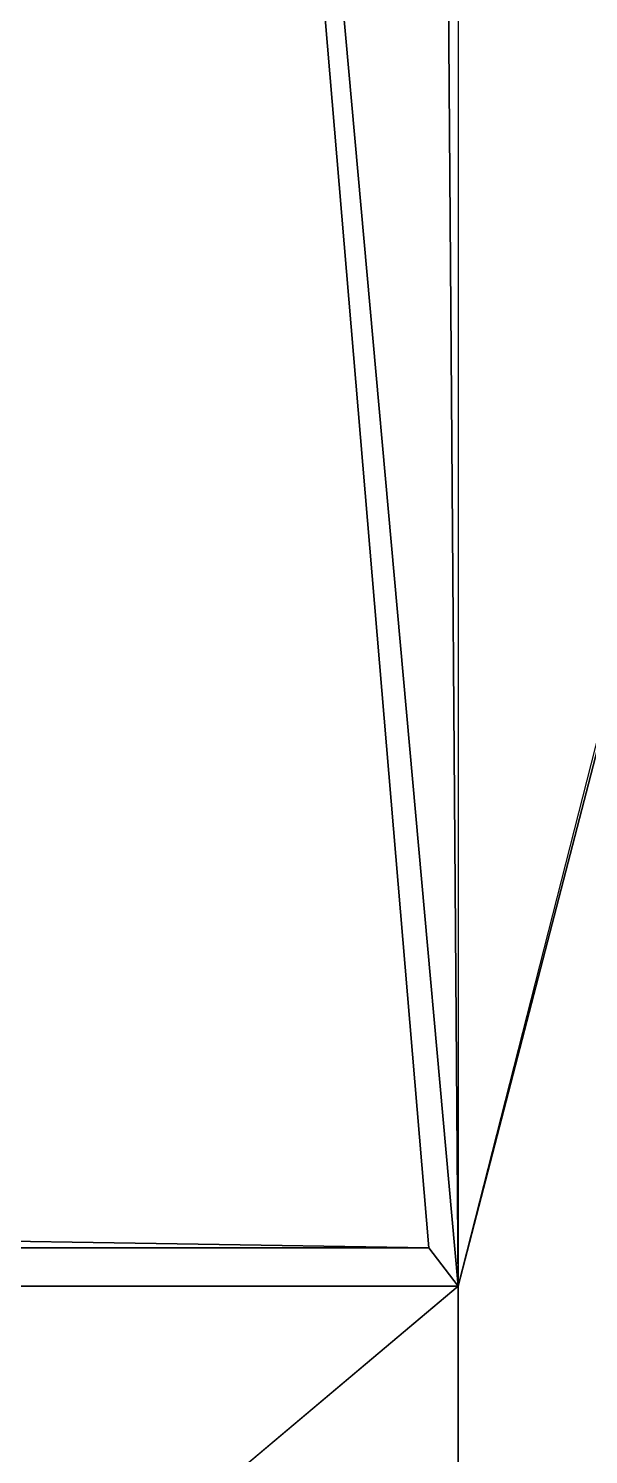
# Model space of a CAD drawing. Header units: millimetres. Extents: x -1.27 to 1.27, y -2.41 to 6.57.
# Drawn here: x 0.7132 to 0.9045, y -2.1575 to -1.67 of the extents above; entities that cross this region are included whole.
import ezdxf

# ---------------------------------------------------------------- set-up
doc = ezdxf.new("R2010")
doc.units = ezdxf.units.MM
doc.layers.add('fenders', color=6, linetype='Continuous')

msp = doc.modelspace()

# ---------------------------------------------------------------- linework, layer by layer
for points in [[(0.86, -2.1, 1.17), (0.67, -2.26, 0.38), (0.67, 1.83, 0.38), (0.82633, 2.37, 1.03)], [(0.86, -2.1, 1.17), (0.86, -2.1, 1.17), (0.82633, 2.37, 1.03), (0.86, 2.1263, 1.17)], [(0.42, -2.08, 1.23748), (0.85, -2.08685, 1.23492), (0.71877, -0.53, 1.81755), (0.3, -1.6, 1.41712)], [(0.85, -2.08685, 1.23492), (0.86, -2.1, 1.17), (0.71877, -0.53, 1.81755)], [(0.86, -2.1, 1.17), (1.26, -0.53, 1.17), (0.71877, -0.53, 1.81755)], [(-0.07, -2.08, 1.23748), (-0.85, -2.08685, 1.23492), (0.85, -2.08685, 1.23492), (0.42, -2.08, 1.23748)], [(-0.85, -2.08685, 1.23492), (-0.86, -2.1, 1.17), (0.86, -2.1, 1.17), (0.85, -2.08685, 1.23492)], [(-0.86, -2.1, 1.17), (-0.67, -2.26, 0.38), (0.67, -2.26, 0.38), (0.86, -2.1, 1.17)]]:
    msp.add_3dface(points)
at = {"layer": 'fenders'}
for points in [[(1.26, -0.53, 1.17), (1, -1.56, 1.17), (0.86, -2.1, 1.17), (1.26, -0.53, 1.17)], [(1, -1.56, 1.17), (1, -2.07, 1.17), (0.86, -2.41, 1.17), (0.86, -2.1, 1.17)], [(1.26, -2.07, 1.17), (1.26, -2.41, 1.17), (0.86, -2.41, 1.17), (1, -2.07, 1.17)], [(0.86, -2.1, 1.17), (0.86, -2.41, 1.17), (0.67, -2.26, 0.38)]]:
    msp.add_3dface(points, dxfattribs=at)

doc.saveas('drawing.dxf')
